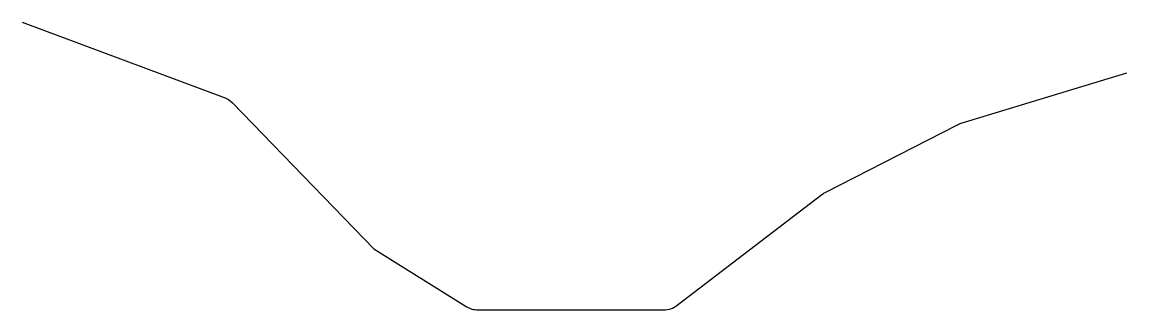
# Model space of a CAD drawing. Header units: millimetres. Extents: x -14 to 236, y 49 to 114.
import ezdxf

# ---------------------------------------------------------------- set-up
doc = ezdxf.new("R2010")
doc.units = ezdxf.units.MM

msp = doc.modelspace()

# ---------------------------------------------------------------- linework, layer by layer
msp.add_lwpolyline([(-14.05, 113.84), (31.66, 96.84, -0.11153), (33.51, 95.64), (65.49, 62.67), (86.41, 49.63, 0.140336), (89.05, 48.87), (131.05, 48.87, 0.164582), (134.09, 49.9), (166.81, 74.9, -0.045102), (167.57, 75.38), (197.53, 90.69, -0.044223), (198.35, 91.02), (235.82, 102.42)], format="xyb")

doc.saveas('drawing.dxf')
